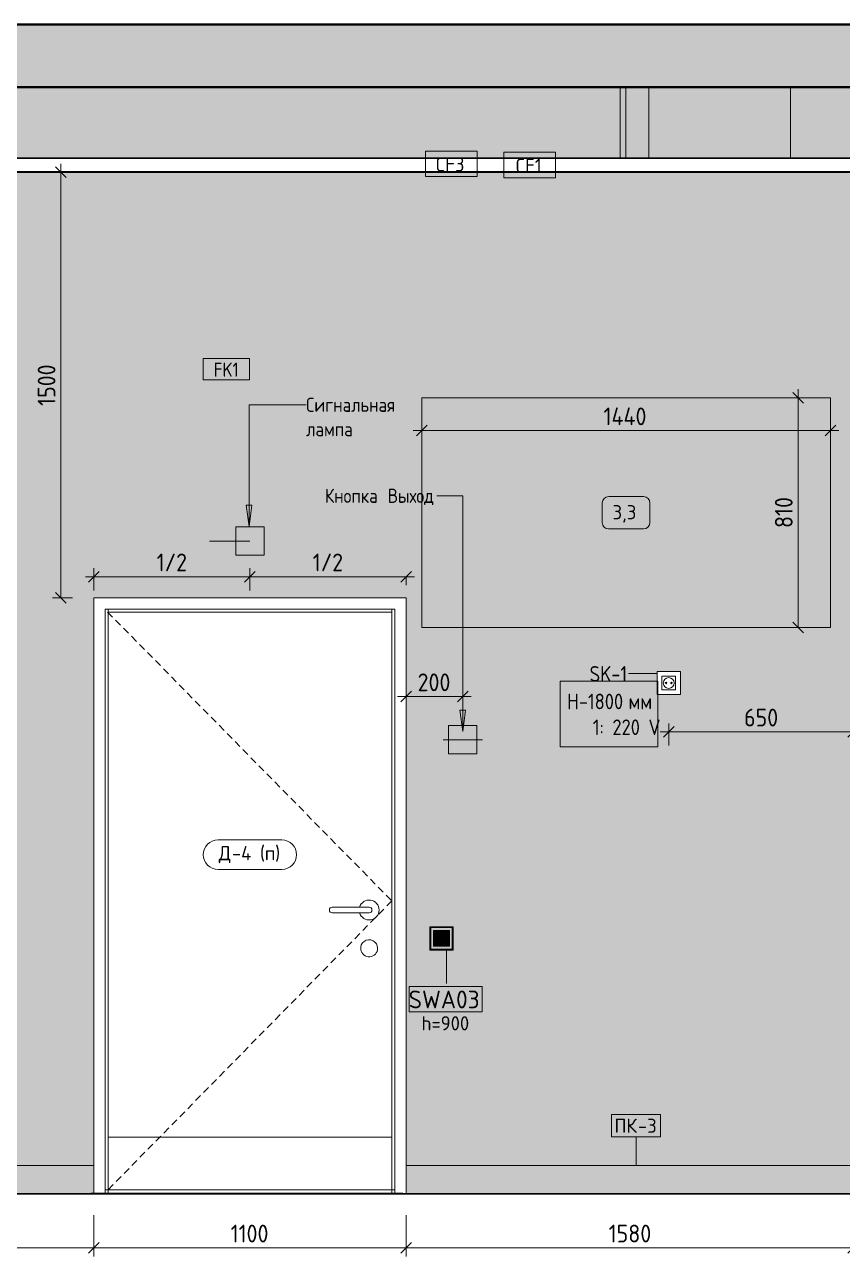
# Model space of a CAD drawing. Header units: millimetres. Extents: x 855 to 84199, y -1987 to 21700.
# Drawn here: x 41805 to 44687, y -221 to 4120 of the extents above; entities that cross this region are included whole.
import ezdxf

# ---------------------------------------------------------------- set-up
doc = ezdxf.new("R2010")
doc.units = ezdxf.units.MM
doc.linetypes.add('200_ШТРИХ__ш1_п0_6_', pattern=[40, 25, -15])
doc.linetypes.add('Штрих', pattern=[158.75, 79.375, -79.375])
for name, color, linetype, lineweight in [('A-ANNO-DIMS', 7, 'Continuous', 9), ('A-ANNO-DIMS-25', 7, 'Continuous', 9), ('A-CLNG-IDEN', 7, 'Continuous', 9), ('A-DOOR', 7, 'Continuous', 9), ('A-DOOR-2', 7, 'Штрих', 9), ('A-DOOR-3', 7, '200_ШТРИХ__ш1_п0_6_', 9), ('A-DOOR-FRAM-1', 7, 'Continuous', 9), ('A-DOOR-IDEN', 7, 'Continuous', 9), ('A-FLOR', 7, 'Continuous', 9), ('A-GENM', 7, 'Continuous', 9), ('A-GENM-IDEN', 7, 'Continuous', 9), ('A-WALL-IDEN', 7, 'Continuous', 9), ('A-WALL-PATT', 7, 'Continuous', 9), ('E-ELEC-EQPM', 7, 'Continuous', 9), ('E-ELEC-FIXT-IDEN', 7, 'Continuous', 9), ('I-FURN-IDEN', 7, 'Continuous', 9), ('I-WALL', 7, 'Continuous', 9), ('Электрические приборы', 7, 'Continuous', 9)]:
    doc.layers.add(name, color=color, linetype=linetype, lineweight=lineweight)
for name, color, linetype, lineweight, true_color in [('A-CLNG-FNSH-1', 7, 'Continuous', 30, 0x3c3c3c), ('A-FLOR-1', 7, 'Continuous', 9, 0x787878), ('A-FLOR-FNSH-1', 7, 'Continuous', 40, 0x3c3c3c), ('A-FLOR-FNSH-2', 7, 'Continuous', 30, 0x3c3c3c), ('G-ANNO-TEXT-1', 7, 'Continuous', 9, 0x3c3c3c), ('I-FURN-7', 7, 'Continuous', 9, 0xc0c0c0), ('I-FURN-8', 7, 'Continuous', 9, 0xacacac), ('Q-SPCQ-1', 9, 'Continuous', 9, 0x808080), ('Q-SPCQ-2', 7, 'Continuous', 9, 0x7f7f7f), ('Розетки', 7, 'Continuous', 9, 0xff1e23)]:
    doc.layers.add(name, color=color, linetype=linetype, lineweight=lineweight, true_color=true_color)
doc.layers.add('I-FURN-3', color=7, linetype='Continuous', lineweight=9, true_color=0x7f7f7f, transparency=0.7)
doc.styles.add('GOST Common_5', font='GOST_Common.ttf', dxfattribs={"width": 0.9, "height": 50})
doc.styles.add('GOST Common_6', font='GOST_Common.ttf', dxfattribs={"height": 50})
doc.styles.add('GOST Common_7', font='GOST_Common.ttf', dxfattribs={"height": 62.5})
doc.styles.add('GOST Common_8', font='GOST_Common.ttf', dxfattribs={"width": 0.9, "height": 55})
doc.styles.add('ISOCPEUR_2', font='isocpeur.ttf', dxfattribs={"width": 0.9, "height": 62.5})
doc.dimstyles.new('ISO-2_5_0_9К_БОЛЬШОЙ_1', dxfattribs={"dimscale": 304.8, "dimtxt": 62.248823, "dimasz": 0.123031, "dimexe": 0.098425, "dimexo": 0.246063, "dimgap": 0, "dimtad": 1, "dimdec": 0, "dimrnd": 10, "dimzin": 0, "dimdsep": 46, "dimtxsty": 'ISOCPEUR_2', "dimblk1": 'OBLIQUE', "dimblk2": 'OBLIQUE', "dimsah": 1, "dimcen": 0.09, "dimdle": 0.098425, "dimazin": 0, "dimtfac": 1, "dimtdec": 4, "dimtix": 1, "dimtmove": 0, "dimatfit": 3, "dimfxl": 1, "dimtvp": 1, "dimtolj": 1, "dimtzin": 0, "dimarcsym": 2})

# ---------------------------------------------------------------- blocks, each defined once
blk = doc.blocks.new('110_Дверь_СКБ_1Ст_Внутренняя1 - Д-4 1100x2100h_су мгн-31800557-Развертка 1_60-2')
at = {"layer": 'A-DOOR'}
for p, q in [((16125, 2050), (15125, 2050)), ((15125, 200), (15125, 2050)), ((16125, 2050), (16125, 200)), ((15915, 1010), (16045, 1010)), ((16045, 1010), (16011.5, 1010)), ((16045, 990), (15915, 990)), ((16011.5, 990), (16045, 990)), ((16125, 200), (15125, 200)), ((15125, 200), (15125, 14)), ((16125, 14), (16125, 200)), ((15125, 14), (16125, 14))]:
    blk.add_line(p, q, dxfattribs=at)
for centre, radius, start, end in [((15915, 1000), 10, 90, 270), ((16045, 1000), 35, 0, 163.3985), ((16045, 1000), 35, 196.6015, 0), ((16045, 1000), 10, 270, 90), ((16045, 1000), 10, 270, 90), ((16045, 865), 30, 0, 188.1699), ((16045, 865), 30, 188.1699, 0)]:
    blk.add_arc(centre, radius, start, end, dxfattribs=at)
at = {"layer": 'A-DOOR-2'}
for p, q in [((16175, 2100), (15075, 2100)), ((15075, 2), (15075, 2100)), ((16175, 2100), (15075, 2100)), ((15075, 2), (15075, 2100)), ((16175, 0), (16175, 2100)), ((16175, 0), (16175, 2100))]:
    blk.add_line(p, q, dxfattribs=at)
at = {"layer": 'A-DOOR-3'}
for p, q in [((15123.6, 2050), (16125, 1032)), ((16125, 1032), (16071.6, 977.6)), ((16067.8, 973.8), (15125, 14))]:
    blk.add_line(p, q, dxfattribs=at)
at = {"layer": 'A-DOOR-FRAM-1'}
for p, q in [((15115, 2), (15115, 2060)), ((15115, 2060), (16135, 2060)), ((15125, 2050), (15125, 2060)), ((15125, 2060), (15125, 200)), ((16125, 2050), (15125, 2050)), ((16125, 2060), (16125, 2050)), ((16125, 2060), (16125, 200)), ((16135, 2060), (16135, 2)), ((15125, 14), (15115, 14)), ((15125, 14), (15125, 2)), ((16125, 14), (16125, 2)), ((16135, 14), (16125, 14))]:
    blk.add_line(p, q, dxfattribs=at)
blk = doc.blocks.new('ТВ_настенный_плоский - 3_3-25599221-Развертка 1_60-2')
at = {"layer": 'I-FURN-3'}
blk.add_hatch(color=256, dxfattribs=at).paths.add_polyline_path([(16230.5, 1995), (17670.5, 1995), (17670.5, 2805), (16230.5, 2805), (16230.5, 2008.7)])
at = {"layer": 'I-FURN-7'}
for p, q in [((16230.5, 2805), (17670.5, 2805)), ((16230.5, 1995), (16230.5, 2805)), ((17670.5, 2805), (17670.5, 1995)), ((17670.5, 1995), (16230.5, 1995))]:
    blk.add_line(p, q, dxfattribs=at)
at = {"layer": 'I-FURN-8'}
for p, q in [((16262.9, 2805), (16230.5, 2805)), ((17670.5, 2805), (17638.1, 2805)), ((16230.5, 1995), (16262.9, 1995)), ((17638.1, 1995), (17670.5, 1995))]:
    blk.add_line(p, q, dxfattribs=at)
blk = doc.blocks.new('Плинтус - Плинтус керамогранит бежевый-33067102-Развертка 1_60-2')
at = {"layer": 'A-GENM'}
blk.add_hatch(color=256, dxfattribs=at).paths.add_polyline_path([(14003.7, 0), (15064, 0), (15064, 2), (15075, 2), (15075, 100), (13557, 100), (13557, 0), (13900, 0)])
for p, q in [((13557, 100), (15075, 100)), ((15075, 100), (15075, 2))]:
    blk.add_line(p, q, dxfattribs=at)
blk = doc.blocks.new('Плинтус - Плинтус керамогранит бежевый-32865434-Развертка 1_60-2')
at = {"layer": 'A-GENM'}
blk.add_hatch(color=256, dxfattribs=at).paths.add_polyline_path([(17766, 0), (17766, 100), (16175, 100), (16175, 0), (17750, 0)])
for p, q in [((16175, 100), (17766, 100)), ((16175, 0), (16175, 100)), ((17766, 0), (17766, 100))]:
    blk.add_line(p, q, dxfattribs=at)
blk = doc.blocks.new('Роз - p220-25282436-Развертка 1_60-2')
at = {"layer": 'Розетки'}
for p, q in [((17076.125, 1824.5), (17125.125, 1824.5)), ((17076.125, 1775.5), (17076.125, 1824.5)), ((17125.125, 1824.5), (17125.125, 1775.5)), ((17125.125, 1775.5), (17076.125, 1775.5))]:
    blk.add_line(p, q, dxfattribs=at)
for centre, radius, start, end in [((17100.625, 1800), 19, 0, 180), ((17100.625, 1800), 19, 180, 360), ((17091.125, 1800), 2.5, 0, 180), ((17091.125, 1800), 2.5, 180, 0), ((17110.125, 1800), 2.5, 0, 180), ((17110.125, 1800), 2.5, 180, 0)]:
    blk.add_arc(centre, radius, start, end, dxfattribs=at)
blk = doc.blocks.new('Рамки - Рамка х1-25282438-Развертка 1_60-2')
at = {"layer": 'E-ELEC-EQPM'}
for p, q in [((17059.625, 1841), (17141.625, 1841)), ((17059.625, 1759), (17059.625, 1841)), ((17076.125, 1824.5), (17076.125, 1775.5)), ((17125.125, 1824.5), (17076.125, 1824.5)), ((17125.125, 1775.5), (17125.125, 1824.5)), ((17141.625, 1841), (17141.625, 1759)), ((17141.625, 1759), (17059.625, 1759)), ((17076.125, 1775.5), (17125.125, 1775.5))]:
    blk.add_line(p, q, dxfattribs=at)
blk = doc.blocks.new('Switch1 - Svitch х2-27451159-Развертка 1_60-2')
at = {"layer": 'Электрические приборы'}
h = blk.add_hatch(color=256, dxfattribs=at)
h.paths.add_polyline_path([(13816, 859), (13898, 859), (13898, 941), (13816, 941), (13816, 862)])
h.paths.add_polyline_path([(13897, 860), (13817, 860), (13817, 940), (13897, 940), (13897, 862)])
h = blk.add_hatch(color=256, dxfattribs=at)
h.paths.add_polyline_path([(13895, 862), (13895, 938), (13819, 938), (13819, 862), (13884, 862)])
h.paths.add_polyline_path([(13885, 872), (13829, 872), (13829, 928), (13885, 928), (13885, 873)])
blk.add_hatch(color=256, dxfattribs=at).paths.add_polyline_path([(13830, 873), (13884, 873), (13884, 927), (13830, 927)])
for p, q in [((13898, 941), (13816, 941)), ((13816, 941), (13816, 859)), ((13817, 860), (13817, 940)), ((13817, 940), (13897, 940)), ((13895, 938), (13819, 938)), ((13819, 938), (13819, 862)), ((13895, 938), (13819, 938)), ((13819, 938), (13819, 862)), ((13829, 872), (13829, 928)), ((13829, 928), (13885, 928)), ((13829, 872), (13829, 928)), ((13829, 928), (13885, 928)), ((13856, 927), (13830, 927)), ((13830, 927), (13830, 873)), ((13884, 927), (13830, 927)), ((13830, 927), (13830, 873)), ((13856, 873), (13856, 927)), ((13858, 927), (13858, 873)), ((13884, 927), (13858, 927)), ((13884, 873), (13884, 927)), ((13884, 873), (13884, 927)), ((13885, 928), (13885, 872)), ((13885, 928), (13885, 872)), ((13895, 862), (13895, 938)), ((13895, 862), (13895, 938)), ((13897, 940), (13897, 860)), ((13898, 859), (13898, 941)), ((13885, 872), (13829, 872)), ((13885, 872), (13829, 872)), ((13830, 873), (13856, 873)), ((13830, 873), (13884, 873)), ((13858, 873), (13884, 873)), ((13816, 859), (13898, 859)), ((13897, 860), (13817, 860)), ((13819, 862), (13895, 862)), ((13819, 862), (13895, 862))]:
    blk.add_line(p, q, dxfattribs=at)
blk = doc.blocks.new('оповещатель охранно-звуковойrfa - Сигнальная лампа-29714515-Развертка 1_60-2')
at = {"layer": 'Q-SPCQ-2'}
blk.add_hatch(color=256, dxfattribs=at).paths.add_polyline_path([(15675, 2250), (15675, 2350), (15575, 2350), (15575, 2250)])
at = {"layer": 'Q-SPCQ-1'}
for p, q in [((15575, 2350), (15675, 2350)), ((15575, 2250), (15575, 2350)), ((15675, 2250), (15675, 2350)), ((15482.9, 2300), (15624.6, 2300)), ((15482.9, 2300), (15624.6, 2300)), ((15624.6, 2300), (15482.9, 2300)), ((15482.9, 2300), (15624.6, 2300)), ((15484.6, 2300), (15623.6, 2300)), ((15623.6, 2300), (15484.6, 2300)), ((15675, 2250), (15575, 2250))]:
    blk.add_line(p, q, dxfattribs=at)
blk = doc.blocks.new('Проводная кнопка сброса GC-0421W1 - Кнопка выхода 2-29715370-Развертка 1_60-2')
at = {"layer": 'Q-SPCQ-2'}
blk.add_hatch(color=256, dxfattribs=at).paths.add_polyline_path([(16425, 1550), (16425, 1650), (16325, 1650), (16325, 1550)])
at = {"layer": 'Q-SPCQ-1'}
for p, q in [((16325, 1650), (16425, 1650)), ((16325, 1550), (16325, 1650)), ((16425, 1550), (16425, 1650)), ((16305.8, 1600), (16444.9, 1600)), ((16444.9, 1600), (16305.8, 1600)), ((16424.6, 1600), (16325.7, 1600)), ((16326.2, 1600), (16425.2, 1600)), ((16335.1, 1600), (16414.3, 1600)), ((16414.3, 1600), (16335.1, 1600)), ((16425, 1550), (16325, 1550))]:
    blk.add_line(p, q, dxfattribs=at)
blk = doc.blocks.new('М_двери - Типоразмер_рамка-25223575-Развертка 1_60-2')
at = {"layer": 'A-DOOR-IDEN'}
for p, q in [((15737.4, 1247), (15512.6, 1247)), ((15512.6, 1143), (15737.4, 1143))]:
    blk.add_line(p, q, dxfattribs=at)
for centre, start, end in [((15512.6, 1195), 90, 270), ((15737.4, 1195), 270, 90)]:
    blk.add_arc(centre, 52, start, end, dxfattribs=at)
blk = doc.blocks.new('Марка_Мебель - В прямоуг_Balcon_Марка-25523697-Развертка 1_60-2')
at = {"layer": 'I-FURN-IDEN'}
for p, q in [((16866.6, 2434.4), (16866.6, 2365.4)), ((16889.1, 2456.9), (17011.9, 2456.9)), ((17034.4, 2434.4), (17034.4, 2365.6)), ((16889, 2343.1), (17011.9, 2343.1))]:
    blk.add_line(p, q, dxfattribs=at)
for centre, radius, start, end in [((16889.1, 2434.4), 22.5, 90, 180), ((17011.9, 2434.4), 22.5, 0, 90), ((16889, 2365.4), 22.3, 180, 270), ((17011.9, 2365.6), 22.5, 270, 0)]:
    blk.add_arc(centre, radius, start, end, dxfattribs=at)
blk = doc.blocks.new('М_стена_0001 - Типоразмер_без рамки-25382661-Развертка 1_60-2')
at = {"layer": 'A-WALL-IDEN'}
for p, q in [((19166.2, 2952.8), (19002.9, 2952.8)), ((19002.9, 2952.8), (19002.9, 2877.8)), ((19166.2, 2877.8), (19166.2, 2952.8)), ((19002.9, 2877.8), (19166.2, 2877.8))]:
    blk.add_line(p, q, dxfattribs=at)
blk = doc.blocks.new('М_потолков - Марка_ Имя типа-25382930-Развертка 1_60-2')
at = {"layer": 'A-CLNG-IDEN'}
for p, q in [((16701.4, 3670.1), (16520.2, 3670.1)), ((16520.2, 3670.1), (16520.2, 3580.7)), ((16701.4, 3580.7), (16701.4, 3670.1)), ((16520.2, 3580.7), (16701.4, 3580.7))]:
    blk.add_line(p, q, dxfattribs=at)
blk = doc.blocks.new('М_силовых электроприборов_РАЗВЕРТКИ - Типоразмер_примечание-27444908-Развертка 1_60-2')
at = {"layer": 'E-ELEC-FIXT-IDEN'}
for p, q in [((13981.3, 726), (13723, 726)), ((13723, 726), (13723, 636)), ((13981.3, 636), (13981.3, 726)), ((13723, 636), (13981.3, 636))]:
    blk.add_line(p, q, dxfattribs=at)
blk = doc.blocks.new('Mark Reiling - Mark Reiling-26174330-Развертка 1_60-2')
at = {"layer": 'A-GENM-IDEN'}
for p, q in [((14229.3, 279.6), (14229.3, 200.8)), ((14229.3, 279.6), (14402.7, 279.6)), ((14402.7, 279.6), (14229.3, 279.6)), ((14229.3, 279.6), (14229.3, 200.8)), ((14402.7, 200.8), (14402.7, 279.6)), ((14402.7, 200.8), (14402.7, 279.6)), ((14229.3, 200.8), (14402.7, 200.8)), ((14229.3, 200.8), (14402.7, 200.8))]:
    blk.add_line(p, q, dxfattribs=at)
blk = doc.blocks.new('DIMBLOCK38-Развертка 1_60-2')
at = {"layer": 'A-ANNO-DIMS-25', "lineweight": 20}
for p, q in [((41933, 3600), (41914.3, 3618.8)), ((41933, 3600), (41951.8, 3581.2)), ((41933, 2100), (41914.3, 2118.7)), ((41933, 2100), (41951.8, 2081.2))]:
    blk.add_line(p, q, dxfattribs=at)
at = {"layer": 'A-ANNO-DIMS-25'}
for p, q in [((41933, 3630), (41933, 2100)), ((41884.5, 3600), (41963, 3600)), ((41933, 3600), (41884.5, 3600)), ((41974.3, 2100), (41903, 2100)), ((41933, 2100), (41974.3, 2100))]:
    blk.add_line(p, q, dxfattribs=at)
at = {"layer": 'A-ANNO-DIMS-25', "color": 0, "insert": (41851.4, 2776.4), "char_height": 62.5, "width": 176.691, "attachment_point": 1, "rotation": 90, "line_spacing_factor": 1.149209, "style": 'ISOCPEUR_2'}
blk.add_mtext('1500', dxfattribs=at)
blk = doc.blocks.new('_Oblique')
at = {"color": 0, "linetype": 'ByBlock', "lineweight": -2}
blk.add_line((-0.5, -0.5), (0.5, 0.5), dxfattribs=at)
blk = doc.blocks.new('DIMBLOCK39-Развертка 1_60-2')
at = {"layer": 'A-ANNO-DIMS-25'}
for p, q in [((40531.3, -75), (40531.3, -220.6)), ((40531.3, -190.6), (40531.3, -75.1)), ((42049.3, -75), (42049.3, -220.6)), ((42049.3, -190.6), (42049.3, -75.1)), ((40501.3, -190.6), (42049.3, -190.6))]:
    blk.add_line(p, q, dxfattribs=at)
at = {"layer": 'A-ANNO-DIMS-25', "lineweight": 20}
for p, q in [((40531.3, -190.6), (40550.1, -171.8)), ((42049.3, -190.6), (42068.1, -171.8)), ((40531.3, -190.6), (40512.6, -209.3)), ((42049.3, -190.6), (42030.6, -209.3))]:
    blk.add_line(p, q, dxfattribs=at)
at = {"layer": 'A-ANNO-DIMS-25', "color": 0, "insert": (41216.7, -108.9), "char_height": 62.5, "width": 176.691, "attachment_point": 1, "line_spacing_factor": 1.149209, "style": 'ISOCPEUR_2'}
blk.add_mtext('1520', dxfattribs=at)
blk = doc.blocks.new('DIMBLOCK40-Развертка 1_60-2')
at = {"layer": 'A-ANNO-DIMS-25'}
for p, q in [((42049.3, -75), (42049.3, -220.6)), ((42049.3, -190.6), (42049.3, -75.1)), ((43149.3, -75), (43149.3, -220.6)), ((43149.3, -190.6), (43149.3, -75.1)), ((42049.3, -190.6), (43149.3, -190.6))]:
    blk.add_line(p, q, dxfattribs=at)
at = {"layer": 'A-ANNO-DIMS-25', "lineweight": 20}
for p, q in [((42049.3, -190.6), (42068.1, -171.8)), ((43149.3, -190.6), (43168.1, -171.8)), ((42049.3, -190.6), (42030.6, -209.3)), ((43149.3, -190.6), (43130.6, -209.3))]:
    blk.add_line(p, q, dxfattribs=at)
at = {"layer": 'A-ANNO-DIMS-25', "color": 0, "insert": (42531.1, -108.9), "char_height": 62.5, "width": 163.762, "attachment_point": 1, "line_spacing_factor": 1.149209, "style": 'ISOCPEUR_2'}
blk.add_mtext('1100', dxfattribs=at)
blk = doc.blocks.new('DIMBLOCK41-Развертка 1_60-2')
at = {"layer": 'A-ANNO-DIMS-25'}
for p, q in [((44724.3, 1092.3), (44724.3, -220.6)), ((44724.3, -190.6), (44724.3, 1092.3)), ((43149.3, -75), (43149.3, -220.6)), ((43149.3, -190.6), (43149.3, -75.1)), ((43149.3, -190.6), (44724.3, -190.6))]:
    blk.add_line(p, q, dxfattribs=at)
at = {"layer": 'A-ANNO-DIMS-25', "lineweight": 20}
for p, q in [((43149.3, -190.6), (43168.1, -171.8)), ((44724.3, -190.6), (44743.1, -171.8)), ((43149.3, -190.6), (43130.6, -209.3)), ((44724.3, -190.6), (44705.6, -209.3))]:
    blk.add_line(p, q, dxfattribs=at)
at = {"layer": 'A-ANNO-DIMS-25', "color": 0, "insert": (43863.2, -108.9), "char_height": 62.5, "width": 176.691, "attachment_point": 1, "line_spacing_factor": 1.149209, "style": 'ISOCPEUR_2'}
blk.add_mtext('1580', dxfattribs=at)
blk = doc.blocks.new('DIMBLOCK43-Развертка 1_60-2')
at = {"layer": 'A-ANNO-DIMS-25'}
for p, q in [((43204.8, 2640.8), (43204.8, 2719.3)), ((44644.8, 2640.8), (44644.8, 2719.3)), ((43174.8, 2689.3), (44674.8, 2689.3)), ((43204.8, 2689.3), (43204.8, 2640.8)), ((44644.8, 2689.3), (44644.8, 2640.8))]:
    blk.add_line(p, q, dxfattribs=at)
at = {"layer": 'A-ANNO-DIMS-25', "lineweight": 20}
for p, q in [((43204.8, 2689.3), (43223.6, 2708)), ((44644.8, 2689.3), (44663.6, 2708)), ((43204.8, 2689.3), (43186.1, 2670.5)), ((44644.8, 2689.3), (44626.1, 2670.5))]:
    blk.add_line(p, q, dxfattribs=at)
at = {"layer": 'A-ANNO-DIMS-25', "color": 0, "insert": (43845.2, 2770.9), "char_height": 62.5, "width": 191.056, "attachment_point": 1, "line_spacing_factor": 1.149209, "style": 'ISOCPEUR_2'}
blk.add_mtext('1440', dxfattribs=at)
blk = doc.blocks.new('DIMBLOCK44-Развертка 1_60-2')
at = {"layer": 'A-ANNO-DIMS-25', "lineweight": 20}
for p, q in [((44530.9, 2805), (44512.2, 2823.8)), ((44530.9, 2805), (44549.7, 2786.2)), ((44530.9, 1995), (44512.2, 2013.8)), ((44530.9, 1995), (44549.7, 1976.2))]:
    blk.add_line(p, q, dxfattribs=at)
at = {"layer": 'A-ANNO-DIMS-25'}
for p, q in [((44530.9, 2835), (44530.9, 1995)), ((44482.4, 2805), (44560.9, 2805)), ((44530.9, 2805), (44482.4, 2805)), ((44482.4, 1995), (44560.9, 1995)), ((44530.9, 1995), (44482.4, 1995))]:
    blk.add_line(p, q, dxfattribs=at)
at = {"layer": 'A-ANNO-DIMS-25', "color": 0, "insert": (44449.2, 2346.1), "char_height": 62.5, "width": 129.286, "attachment_point": 1, "rotation": 90, "line_spacing_factor": 1.149209, "style": 'ISOCPEUR_2'}
blk.add_mtext('810', dxfattribs=at)
blk = doc.blocks.new('DIMBLOCK49-Развертка 1_60-2')
at = {"layer": 'A-ANNO-DIMS-25'}
for p, q in [((42019.3, 2174.4), (42599.3, 2174.4)), ((42049.3, 2126), (42049.3, 2204.4)), ((42049.3, 2174.4), (42049.3, 2126)), ((42599.3, 2126), (42599.3, 2204.4)), ((42599.3, 2174.4), (42599.3, 2126))]:
    blk.add_line(p, q, dxfattribs=at)
at = {"layer": 'A-ANNO-DIMS-25', "lineweight": 20}
for p, q in [((42049.3, 2174.4), (42030.6, 2155.7)), ((42049.3, 2174.4), (42068.1, 2193.2)), ((42599.3, 2174.4), (42580.6, 2155.7)), ((42599.3, 2174.4), (42618.1, 2193.2))]:
    blk.add_line(p, q, dxfattribs=at)
at = {"layer": 'A-ANNO-DIMS-25', "color": 0, "insert": (42270.5, 2256.1), "char_height": 62.5, "width": 129.286, "attachment_point": 1, "line_spacing_factor": 1.149209, "style": 'ISOCPEUR_2'}
blk.add_mtext('1/2', dxfattribs=at)
blk = doc.blocks.new('DIMBLOCK50-Развертка 1_60-2')
at = {"layer": 'A-ANNO-DIMS-25', "lineweight": 20}
for p, q in [((42599.3, 2174.4), (42580.6, 2155.7)), ((42599.3, 2174.4), (42618.1, 2193.2)), ((43149.3, 2174.4), (43130.6, 2155.7)), ((43149.3, 2174.4), (43168.1, 2193.2))]:
    blk.add_line(p, q, dxfattribs=at)
at = {"layer": 'A-ANNO-DIMS-25'}
for p, q in [((42599.3, 2126), (42599.3, 2204.4)), ((42599.3, 2174.4), (43179.3, 2174.4)), ((42599.3, 2174.4), (42599.3, 2126)), ((43149.3, 2175), (43149.3, 2144.4)), ((43149.3, 2174.4), (43149.3, 2175))]:
    blk.add_line(p, q, dxfattribs=at)
at = {"layer": 'A-ANNO-DIMS-25', "color": 0, "insert": (42820.5, 2256.1), "char_height": 62.5, "width": 129.286, "attachment_point": 1, "line_spacing_factor": 1.149209, "style": 'ISOCPEUR_2'}
blk.add_mtext('1/2', dxfattribs=at)
blk = doc.blocks.new('DIMBLOCK51-Развертка 1_60-2')
at = {"layer": 'A-ANNO-DIMS-25'}
for p, q in [((43149.3, 1703.5), (43149.3, 1781.9)), ((43349.3, 1725), (43349.3, 1781.9)), ((43119.3, 1751.9), (43379.3, 1751.9)), ((43149.3, 1751.9), (43149.3, 1703.5)), ((43349.3, 1751.9), (43349.3, 1725))]:
    blk.add_line(p, q, dxfattribs=at)
at = {"layer": 'A-ANNO-DIMS-25', "lineweight": 20}
for p, q in [((43149.3, 1751.9), (43130.6, 1733.2)), ((43149.3, 1751.9), (43168.1, 1770.7)), ((43349.3, 1751.9), (43330.6, 1733.2)), ((43349.3, 1751.9), (43368.1, 1770.7))]:
    blk.add_line(p, q, dxfattribs=at)
at = {"layer": 'A-ANNO-DIMS-25', "color": 0, "insert": (43190.1, 1833.6), "char_height": 62.5, "width": 142.215, "attachment_point": 1, "line_spacing_factor": 1.149209, "style": 'ISOCPEUR_2'}
blk.add_mtext('200', dxfattribs=at)
blk = doc.blocks.new('DIMBLOCK52-Развертка 1_60-2')
at = {"layer": 'A-ANNO-DIMS-25'}
for p, q in [((44075, 1579.3), (44075, 1657.8)), ((44724.3, 1579.3), (44724.3, 1657.8)), ((44045, 1627.8), (44754.3, 1627.8)), ((44075, 1627.8), (44075, 1579.3)), ((44724.3, 1627.8), (44724.3, 1579.3))]:
    blk.add_line(p, q, dxfattribs=at)
at = {"layer": 'A-ANNO-DIMS-25', "lineweight": 20}
for p, q in [((44075, 1627.8), (44056.2, 1609)), ((44075, 1627.8), (44093.7, 1646.5)), ((44724.3, 1627.8), (44705.6, 1609)), ((44724.3, 1627.8), (44743.1, 1646.5))]:
    blk.add_line(p, q, dxfattribs=at)
at = {"layer": 'A-ANNO-DIMS-25', "color": 0, "insert": (44340.4, 1709.4), "char_height": 62.5, "width": 142.215, "attachment_point": 1, "line_spacing_factor": 1.149209, "style": 'ISOCPEUR_2'}
blk.add_mtext('650', dxfattribs=at)

msp = doc.modelspace()

# ---------------------------------------------------------------- hatches: boundary and pattern name
at = {"layer": 'A-FLOR'}
msp.add_hatch(color=256, dxfattribs=at).paths.add_polyline_path([(42093.9, 0), (43138.1, 0.3), (43138.1, 2), (42038.3, 2), (42038.3, 0), (42089.3, 0)])
at = {"layer": 'A-FLOR-1'}
h = msp.add_hatch(dxfattribs=at)
h.set_pattern_fill('FP_30', color=256, style=0, pattern_type=2)
h.set_pattern_definition([(45, (46237.331, 0), (-14.25598, 14.25598), []), (45, (46251.587, 0), (-14.25598, 14.25598), [25.202, -5.04, 0.8382, -4.202])])
h.paths.add_polyline_path([(47727.4, 3900), (47727.4, 4120), (40528.1, 4120), (40528.1, 3900), (47277.4, 3900)])
at = {"layer": 'A-WALL-PATT'}
msp.add_hatch(color=256, dxfattribs=at).paths.add_polyline_path([(43227.8, 3650), (43903.3, 3650), (43903.3, 3900), (41194.3, 3900), (41194.3, 3650), (42327.9, 3650)])
h = msp.add_hatch(color=256, dxfattribs=at)
h.paths.add_polyline_path([(40644.6, 100), (42049.3, 100), (42049.3, 2100), (43149.3, 2100), (43149.3, 100), (44724.3, 100), (44724.3, 3600), (40531.3, 3600), (40531.3, 100), (40603.6, 100)])
h.paths.add_polyline_path([(40872.3, 859), (40790.3, 859), (40790.3, 941), (40872.3, 941), (40872.3, 860)])
h.paths.add_polyline_path([(43315.3, 859), (43233.3, 859), (43233.3, 941), (43315.3, 941), (43315.3, 860)])
h.paths.add_polyline_path([(40871.3, 860), (40871.3, 940), (40791.3, 940), (40791.3, 860), (40869.3, 860)])
h.paths.add_polyline_path([(43234.3, 860), (43314.3, 860), (43314.3, 940), (43234.3, 940), (43234.3, 862)])
h.paths.add_polyline_path([(43302.3, 862), (43236.3, 862), (43236.3, 938), (43312.3, 938), (43312.3, 862)])
h.paths.add_polyline_path([(40858.3, 862), (40793.3, 862), (40793.3, 938), (40869.3, 938), (40869.3, 862), (40859.3, 862)])
h.paths.add_polyline_path([(43301.3, 872), (43302.3, 872), (43302.3, 928), (43246.3, 928), (43246.3, 872), (43275.3, 872)])
h.paths.add_polyline_path([(40859.3, 872), (40859.3, 928), (40803.3, 928), (40803.3, 872), (40858.3, 872)])
h.paths.add_polyline_path([(40804.3, 873), (40804.3, 927), (40858.3, 927), (40858.3, 873), (40830.3, 873)])
h.paths.add_polyline_path([(43273.3, 873), (43247.3, 873), (43247.3, 927), (43301.3, 927), (43301.3, 873), (43275.3, 873)])
h.paths.add_polyline_path([(43399.3, 1550), (43299.3, 1550), (43299.3, 1650), (43399.3, 1650)])
h.paths.add_polyline_path([(44071.5, 1759), (44034, 1759), (44034, 1841), (44116, 1841), (44116, 1759), (44099.5, 1759)])
h.paths.add_polyline_path([(44065.5, 1797.5), (44066.7, 1797.8), (44067.6, 1798.7), (44068, 1800), (44067.6, 1801.2), (44066.7, 1802.2), (44065.5, 1802.5), (44064.2, 1802.2), (44063.3, 1801.2), (44063, 1800), (44063.3, 1798.7), (44064.2, 1797.8), (44064.8, 1797.6)])
h.paths.add_polyline_path([(44084.5, 1797.5), (44085.7, 1797.8), (44086.6, 1798.7), (44087, 1800), (44086.6, 1801.2), (44085.7, 1802.2), (44084.5, 1802.5), (44083.2, 1802.2), (44082.3, 1801.2), (44082, 1800), (44082.3, 1798.7), (44083.2, 1797.8), (44083.8, 1797.6)])
h.paths.add_polyline_path([(43227.8, 1995), (43204.8, 1995), (43204.8, 2805), (44644.8, 2805), (44644.8, 1995), (43228.1, 1995)])
h.paths.add_polyline_path([(42549.3, 2250), (42549.3, 2350), (42649.3, 2350), (42649.3, 2250)])
at = {"layer": 'G-ANNO-TEXT-1'}
for points in [[(42596, 2351.2), (42605.9, 2426.2), (42586.2, 2426.2)], [(43349.2, 1629.4), (43359.1, 1704.4), (43339.4, 1704.4)]]:
    msp.add_hatch(color=256, dxfattribs=at).paths.add_polyline_path(points)
at = {"layer": 'I-WALL'}
h = msp.add_hatch(color=256, dxfattribs=at)
h.paths.add_polyline_path([(43924.3, 3650), (43924.3, 3900), (43904.3, 3900), (43904.3, 3650)])
h.paths.add_polyline_path([(41174.3, 3650), (41194.3, 3650), (41194.3, 3900), (41174.3, 3900)])
for points in [[(43924.3, 3650), (44004.3, 3650), (44004.3, 3900), (43924.3, 3900)], [(44504.3, 3650), (44504.3, 3900), (44004.3, 3900), (44004.3, 3650), (44127.7, 3650)], [(44704.3, 3650), (44724.3, 3650), (44724.3, 3900), (44504.3, 3900), (44504.3, 3650), (44549.5, 3650)]]:
    msp.add_hatch(color=256, dxfattribs=at).paths.add_polyline_path(points)

# ---------------------------------------------------------------- linework, layer by layer
at = {"layer": 'A-CLNG-FNSH-1'}
for p, q in [((46094.3, 3650), (40974.3, 3650)), ((46094.3, 3601), (40974.3, 3601)), ((40974.3, 3600), (46093.3, 3600))]:
    msp.add_line(p, q, dxfattribs=at)
at = {"layer": 'A-FLOR'}
for p, q in [((42038.3, 2), (43138.3, 2)), ((42038.3, 0), (42038.3, 2)), ((47727.4, -0.1), (40574.3, -0.1))]:
    msp.add_line(p, q, dxfattribs=at)
at = {"layer": 'A-FLOR-FNSH-1'}
for p, q in [((47727.4, 4120), (40528.1, 4120)), ((40528.1, 3900), (47727.4, 3900))]:
    msp.add_line(p, q, dxfattribs=at)
at = {"layer": 'A-FLOR-FNSH-2'}
msp.add_line((47727.4, 0), (40528.1, 0), dxfattribs=at)
at = {"layer": 'A-GENM-IDEN'}
msp.add_line((43959.8, 100), (43959.8, 199.8), dxfattribs=at)
at = {"layer": 'E-ELEC-FIXT-IDEN'}
for p, q in [((44034.1, 1833.5), (43933.4, 1833.5)), ((43291.6, 861.3), (43291.6, 741.2))]:
    msp.add_line(p, q, dxfattribs=at)
at = {"layer": 'E-ELEC-FIXT-IDEN', "flags": 128}
msp.add_lwpolyline([(43692.4, 1806.8), (44037.1, 1806.8), (44037.1, 1574.8), (43692.4, 1574.8)], close=True, dxfattribs=at)
at = {"layer": 'G-ANNO-TEXT-1'}
for p, q in [((42596, 2780.4), (42797, 2780.4)), ((42596, 2351.2), (42596, 2780.4)), ((43308.3, 2459.7), (43258.2, 2459.7)), ((43349.2, 2459.7), (43308.3, 2459.7)), ((43349.2, 1629.4), (43349.2, 2459.7)), ((42605.9, 2426.2), (42586.2, 2426.2)), ((42586.2, 2426.2), (42596, 2351.2)), ((42596, 2351.2), (42605.9, 2426.2)), ((43359.1, 1704.4), (43339.4, 1704.4)), ((43339.4, 1704.4), (43349.2, 1629.4)), ((43349.2, 1629.4), (43359.1, 1704.4))]:
    msp.add_line(p, q, dxfattribs=at)
at = {"layer": 'I-WALL'}
for p, q in [((43904.3, 3900), (43904.3, 3650)), ((43924.3, 3650), (43924.3, 3900)), ((44004.3, 3900), (44004.3, 3650)), ((44504.3, 3650), (44504.3, 3900)), ((42049.3, 100), (42049.3, 2100)), ((42049.3, 2100), (43149.3, 2100)), ((43149.3, 2100), (43149.3, 100))]:
    msp.add_line(p, q, dxfattribs=at)

# ---------------------------------------------------------------- block references
at = {"layer": 'A-CLNG-IDEN'}
for p in [(26698.1, 4.5), (26974.3, 0)]:
    msp.add_blockref('М_потолков - Марка_ Имя типа-25382930-Развертка 1_60-2', p, dxfattribs=at)
at = {"layer": 'A-DOOR'}
msp.add_blockref('110_Дверь_СКБ_1Ст_Внутренняя1 - Д-4 1100x2100h_су мгн-31800557-Развертка 1_60-2', (26974.3, 0), dxfattribs=at)
at = {"layer": 'A-DOOR-IDEN'}
msp.add_blockref('М_двери - Типоразмер_рамка-25223575-Развертка 1_60-2', (26974.3, 0), dxfattribs=at)
at = {"layer": 'A-GENM'}
for name in ['Плинтус - Плинтус керамогранит бежевый-33067102-Развертка 1_60-2', 'Плинтус - Плинтус керамогранит бежевый-32865434-Развертка 1_60-2']:
    msp.add_blockref(name, (26974.3, 0), dxfattribs=at)
at = {"layer": 'A-GENM-IDEN'}
msp.add_blockref('Mark Reiling - Mark Reiling-26174330-Развертка 1_60-2', (29643.8, 0), dxfattribs=at)
at = {"layer": 'A-WALL-IDEN'}
msp.add_blockref('М_стена_0001 - Типоразмер_без рамки-25382661-Развертка 1_60-2', (23432, -9.9), dxfattribs=at)
at = {"layer": 'E-ELEC-EQPM'}
msp.add_blockref('Рамки - Рамка х1-25282438-Развертка 1_60-2', (26974.3, 0), dxfattribs=at)
at = {"layer": 'E-ELEC-FIXT-IDEN'}
msp.add_blockref('М_силовых электроприборов_РАЗВЕРТКИ - Типоразмер_примечание-27444908-Развертка 1_60-2', (29436.8, 4.6), dxfattribs=at)
at = {"layer": 'I-FURN-7'}
msp.add_blockref('ТВ_настенный_плоский - 3_3-25599221-Развертка 1_60-2', (26974.3, 0), dxfattribs=at)
at = {"layer": 'I-FURN-IDEN'}
msp.add_blockref('Марка_Мебель - В прямоуг_Balcon_Марка-25523697-Развертка 1_60-2', (26974.3, 0), dxfattribs=at)
at = {"layer": 'Q-SPCQ-1'}
for name in ['оповещатель охранно-звуковойrfa - Сигнальная лампа-29714515-Развертка 1_60-2', 'Проводная кнопка сброса GC-0421W1 - Кнопка выхода 2-29715370-Развертка 1_60-2']:
    msp.add_blockref(name, (26974.3, 0), dxfattribs=at)
at = {"layer": 'Электрические приборы'}
for name, p in [('Роз - p220-25282436-Развертка 1_60-2', (26974.3, 0)), ('Switch1 - Svitch х2-27451159-Развертка 1_60-2', (29417.3, 0))]:
    msp.add_blockref(name, p, dxfattribs=at)

# ---------------------------------------------------------------- texts
at = {"layer": 'A-CLNG-IDEN', "char_height": 50, "attachment_point": 1, "style": 'GOST Common_6'}
for s, insert, width in [('CF3', (43253.2, 3652.4), 130.274), ('CF1', (43534.5, 3647.9), 118.249)]:
    msp.add_mtext(s, dxfattribs=dict(at, insert=insert, width=width))
at = {"layer": 'A-DOOR-IDEN', "char_height": 50, "attachment_point": 1, "style": 'GOST Common_6'}
for s, insert, width in [('\\fGOST Common|b0|i0|c204|p34|;Д', (42489.5, 1225.3), 56.118), ('-4 (', (42535.8, 1225.3), 140.295), ('\\fGOST Common|b0|i0|c204|p34|;)', (42688, 1225.3), 24.051), ('\\fGOST Common|b0|i0|c204|p34|;п', (42651.6, 1225.3), 44.093)]:
    msp.add_mtext(s, dxfattribs=dict(at, insert=insert, width=width))
at = {"layer": 'A-GENM-IDEN', "char_height": 50, "attachment_point": 1, "style": 'GOST Common_6'}
for s, insert, width in [('ПК', (43883.8, 264.7), 100.211), ('-3', (43966.5, 264.7), 86.181)]:
    msp.add_mtext(s, dxfattribs=dict(at, insert=insert, width=width))
at = {"layer": 'A-WALL-IDEN', "insert": (42471.7, 2929.2), "char_height": 50, "width": 111.835, "attachment_point": 1, "style": 'GOST Common_5'}
msp.add_mtext('FK1', dxfattribs=at)
at = {"layer": 'E-ELEC-FIXT-IDEN', "attachment_point": 1}
for s, insert, char_height, width, style in [('SK-1', (43796.3, 1859.6), 55, 164.146, 'GOST Common_8'), ('H-1800 ', (43717.4, 1762.4), 55, 261.551, 'GOST Common_8'), ('мм', (43933.2, 1762.4), 55, 93.797, 'GOST Common_8'), ('   1: 220 V', (43717.4, 1671.5), 55, 322.88, 'GOST Common_8'), ('SWA03', (43158.5, 716.1), 62.5, 320.675, 'GOST Common_7'), ('h=900', (43203.8, 625.8), 50, 220.464, 'GOST Common_6')]:
    msp.add_mtext(s, dxfattribs=dict(at, insert=insert, char_height=char_height, width=width, style=style))
at = {"layer": 'G-ANNO-TEXT-1', "char_height": 50, "attachment_point": 1, "style": 'GOST Common_5'}
for s, insert, width in [('Сигнальная', (42797.3, 2805.4), 404.051), ('\\fGOST Common|b0|i0|c204|p34|;\\W.9; ', (43130.7, 2805.4), 19.842), ('лампа', (42797.3, 2719.4), 212.848), ('Кнопка', (42863.3, 2484.7), 248.924), ('\\fGOST Common|b0|i0|c204|p34|;\\W.9; ', (43068.7, 2484.7), 19.842), ('Выход', (43085, 2484.7), 209.24)]:
    msp.add_mtext(s, dxfattribs=dict(at, insert=insert, width=width))
at = {"layer": 'I-FURN-IDEN', "insert": (43877.3, 2426.8), "char_height": 50, "width": 106.224, "attachment_point": 1, "style": 'GOST Common_6'}
msp.add_mtext('3,3', dxfattribs=at)

# ---------------------------------------------------------------- dimensions: what is measured, and where the dimension line sits
at = {"layer": 'A-ANNO-DIMS'}
for base, p1, p2, angle, override, picture, middle in [((41933, 2100), (41959.5, 3600), (42049.3, 2100), 90, {"dimpost": '<>', "dimfxl": 1502.685813}, 'DIMBLOCK38-Развертка 1_60-2', (41901.8, 2850)), ((44530.9, 1995), (44557.4, 2805), (44557.4, 1995), 90, {"dimpost": '<>', "dimfxl": 810}, 'DIMBLOCK44-Развертка 1_60-2', (44499.7, 2400)), ((44724.3, -190.6), (43149.3, 0), (44724.3, 1167.3), 0, {"dimpost": '<>', "dimfxl": 1960.40873}, 'DIMBLOCK41-Развертка 1_60-2', (43936.8, -159.3))]:
    dim = msp.add_linear_dim(base=base, p1=p1, p2=p2, angle=angle, dimstyle='ISO-2_5_0_9К_БОЛЬШОЙ_1', override=override, dxfattribs=at)
    dim.commit()
    dim.dimension.update_dxf_attribs({"geometry": picture, "text_midpoint": middle})
for base, p1, p2, override, picture, middle in [((44644.8, 2689.3), (43204.8, 2715.8), (44644.8, 2715.8), {"dimpost": '<>', "dimfxl": 1440}, 'DIMBLOCK43-Развертка 1_60-2', (43924.8, 2720.5)), ((43349.3, 1751.9), (43149.3, 1778.5), (43349.3, 1650), {"dimpost": '<>', "dimfxl": 237.701328}, 'DIMBLOCK51-Развертка 1_60-2', (43249.3, 1783.2)), ((44724.3, 1627.8), (44075, 1654.3), (44724.3, 1654.3), {"dimpost": '<>', "dimfxl": 649.375005}, 'DIMBLOCK52-Развертка 1_60-2', (44399.6, 1659)), ((42049.3, -190.6), (40531.3, 0), (42049.3, 0), {"dimpost": '<>', "dimfxl": 1518.00001}, 'DIMBLOCK39-Развертка 1_60-2', (41290.3, -159.3)), ((43149.3, -190.6), (42049.3, 0), (43149.3, 0), {"dimpost": '<>', "dimfxl": 1100}, 'DIMBLOCK40-Развертка 1_60-2', (42599.3, -159.3))]:
    dim = msp.add_linear_dim(base=base, p1=p1, p2=p2, dimstyle='ISO-2_5_0_9К_БОЛЬШОЙ_1', override=override, dxfattribs=at)
    dim.commit()
    dim.dimension.update_dxf_attribs({"geometry": picture, "text_midpoint": middle})
for base, p1, p2, override, picture, middle in [((42599.3, 2174.4), (42049.3, 2201), (42599.3, 2201), {"dimpost": '<>', "dimfxl": 550}, 'DIMBLOCK49-Развертка 1_60-2', (42324.3, 2205.7)), ((43149.3, 2174.4), (42599.3, 2201), (43149.3, 2100), {"dimpost": '<>', "dimfxl": 559.188668}, 'DIMBLOCK50-Развертка 1_60-2', (42874.3, 2205.7))]:
    dim = msp.add_linear_dim(base=base, p1=p1, p2=p2, text='1/2', dimstyle='ISO-2_5_0_9К_БОЛЬШОЙ_1', override=override, dxfattribs=at)
    dim.commit()
    dim.dimension.update_dxf_attribs({"geometry": picture, "text_midpoint": middle})

doc.saveas('drawing.dxf')
